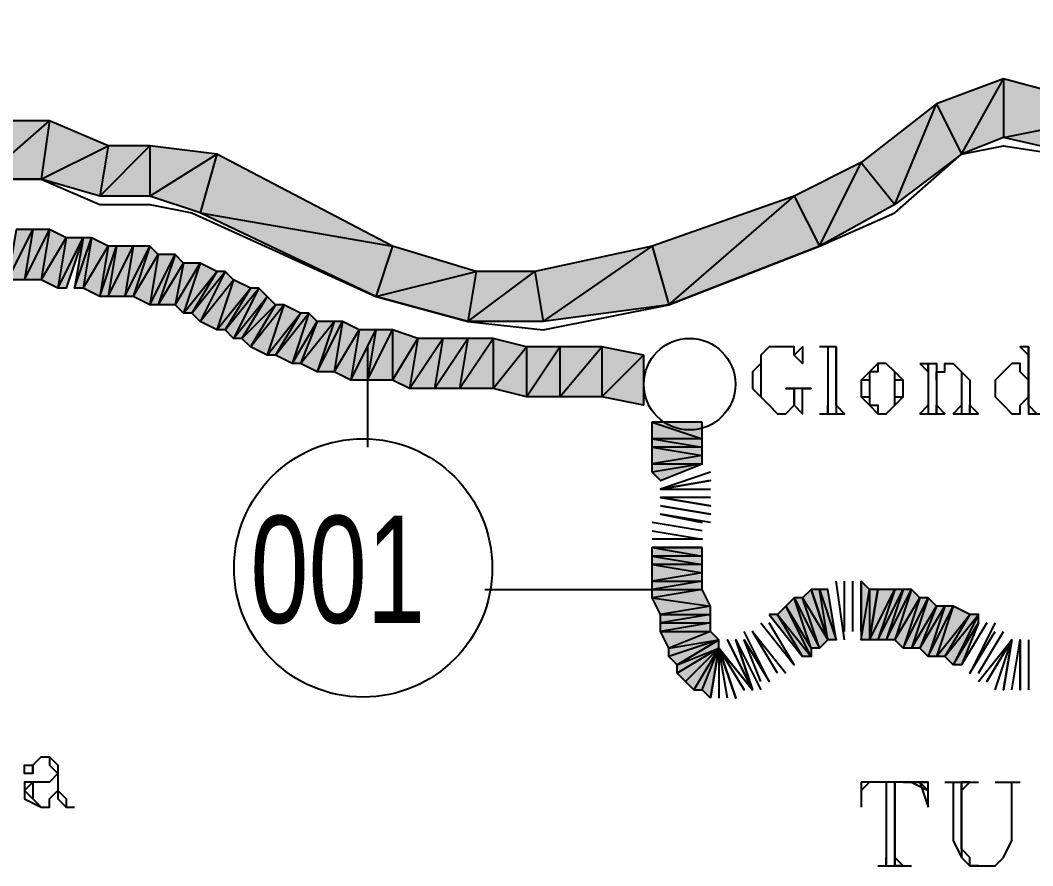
# Model space of a CAD drawing. Header units: millimetres. Extents: x 658 to 813, y 806 to 883.
# Drawn here: x 784.8772 to 785.2451, y 865.1841 to 865.4911 of the extents above; entities that cross this region are included whole.
import ezdxf

# ---------------------------------------------------------------- set-up
doc = ezdxf.new("R2010")
doc.units = ezdxf.units.MM
doc.header["$LTSCALE"] = 0.1
doc.linetypes.add('atContinuous2', pattern=[0])
for name, color, linetype in [('JL-ARTERI', 7, 'Continuous'), ('LINK NAS BARU', 7, 'Continuous'), ('PANTAI', 7, 'Continuous'), ('pantai1', 7, 'Continuous'), ('SYMBOL', 7, 'Continuous'), ('TEXT', 8, 'Continuous'), ('zat_Mask_solid', 7, 'Continuous')]:
    doc.layers.add(name, color=color, linetype=linetype)
doc.styles.add('Style2', font='arial.ttf', dxfattribs={"height": 0.2})

msp = doc.modelspace()

# ---------------------------------------------------------------- hatches: boundary and pattern name
at = {"layer": 'JL-ARTERI'}
h = msp.add_hatch(color=7, dxfattribs=at)
h.paths.add_polyline_path([(784.8757, 865.41511), (784.87266, 865.39687), (784.88178, 865.41511)], flags=16)
h.paths.add_polyline_path([(784.87266, 865.39687), (784.88178, 865.41511), (784.87874, 865.39687)])
h = msp.add_hatch(color=7, dxfattribs=at)
h.paths.add_polyline_path([(784.88178, 865.41511), (784.87874, 865.39687), (784.88786, 865.41511)], flags=16)
h.paths.add_polyline_path([(784.87874, 865.39687), (784.88786, 865.41511), (784.88482, 865.39687)])
h = msp.add_hatch(color=7, dxfattribs=at)
h.paths.add_polyline_path([(784.89394, 865.41207), (784.8909, 865.39383), (784.90002, 865.41207)], flags=16)
h.paths.add_polyline_path([(784.8909, 865.39383), (784.90002, 865.41207), (784.89394, 865.39383)])
h = msp.add_hatch(color=7, dxfattribs=at)
h.paths.add_polyline_path([(784.90002, 865.41207), (784.89698, 865.39383), (784.90306, 865.41207)], flags=16)
h.paths.add_polyline_path([(784.89698, 865.39383), (784.90306, 865.41207), (784.90002, 865.39383)])
h = msp.add_hatch(color=7, dxfattribs=at)
h.paths.add_polyline_path([(784.90914, 865.40903), (784.9061, 865.39079), (784.91218, 865.40903)], flags=16)
h.paths.add_polyline_path([(784.9061, 865.39079), (784.91218, 865.40903), (784.90914, 865.39079)])
h = msp.add_hatch(color=7, dxfattribs=at)
h.paths.add_polyline_path([(784.91218, 865.40903), (784.90914, 865.39079), (784.91826, 865.40903)], flags=16)
h.paths.add_polyline_path([(784.90914, 865.39079), (784.91826, 865.40903), (784.91522, 865.39079)])
h = msp.add_hatch(color=7, dxfattribs=at)
h.paths.add_polyline_path([(784.91826, 865.40903), (784.91522, 865.39079), (784.92434, 865.40903)], flags=16)
h.paths.add_polyline_path([(784.91522, 865.39079), (784.92434, 865.40903), (784.91826, 865.39079)])
h = msp.add_hatch(color=7, dxfattribs=at)
h.paths.add_polyline_path([(784.92738, 865.40599), (784.92434, 865.38775), (784.93346, 865.40599)], flags=16)
h.paths.add_polyline_path([(784.92434, 865.38775), (784.93346, 865.40599), (784.92738, 865.38775)])
h = msp.add_hatch(color=7, dxfattribs=at)
h.paths.add_polyline_path([(784.93346, 865.40599), (784.92738, 865.38775), (784.9365, 865.40295)])
h.paths.add_polyline_path([(784.92738, 865.38775), (784.9365, 865.40295), (784.93346, 865.38775)], flags=17)
h = msp.add_hatch(color=7, dxfattribs=at)
h.paths.add_polyline_path([(784.9365, 865.40295), (784.93346, 865.38775), (784.94258, 865.40295)], flags=16)
h.paths.add_polyline_path([(784.93346, 865.38775), (784.94258, 865.40295), (784.9365, 865.38471)])
h = msp.add_hatch(color=7, dxfattribs=at)
h.paths.add_polyline_path([(784.94258, 865.40295), (784.9365, 865.38471), (784.94866, 865.39991)])
h.paths.add_polyline_path([(784.9365, 865.38471), (784.94866, 865.39991), (784.93954, 865.38471)], flags=17)
h = msp.add_hatch(color=7, dxfattribs=at)
h.paths.add_polyline_path([(784.94866, 865.39991), (784.93954, 865.38471), (784.9517, 865.39991)], flags=16)
h.paths.add_polyline_path([(784.93954, 865.38471), (784.9517, 865.39991), (784.94258, 865.38167)])
h = msp.add_hatch(color=7, dxfattribs=at)
h.paths.add_polyline_path([(784.95474, 865.39687), (784.94866, 865.37863), (784.96082, 865.39383)])
h.paths.add_polyline_path([(784.94866, 865.37863), (784.96082, 865.39383), (784.9517, 865.37863)], flags=17)
h = msp.add_hatch(color=7, dxfattribs=at)
h.paths.add_polyline_path([(784.96082, 865.39383), (784.9517, 865.37863), (784.96386, 865.39383)], flags=16)
h.paths.add_polyline_path([(784.9517, 865.37863), (784.96386, 865.39383), (784.95474, 865.37559)])
h = msp.add_hatch(color=7, dxfattribs=at)
h.paths.add_polyline_path([(784.96386, 865.39383), (784.95474, 865.37559), (784.9669, 865.39079)])
h.paths.add_polyline_path([(784.95474, 865.37559), (784.9669, 865.39079), (784.95778, 865.37559)], flags=17)
h = msp.add_hatch(color=7, dxfattribs=at)
h.paths.add_polyline_path([(784.96994, 865.38775), (784.96082, 865.37255), (784.97298, 865.38775)], flags=16)
h.paths.add_polyline_path([(784.96082, 865.37255), (784.97298, 865.38775), (784.9669, 865.36951)])
h = msp.add_hatch(color=7, dxfattribs=at)
h.paths.add_polyline_path([(784.97298, 865.38775), (784.9669, 865.36951), (784.97906, 865.38471)])
h.paths.add_polyline_path([(784.9669, 865.36951), (784.97906, 865.38471), (784.96994, 865.36951)], flags=17)
h = msp.add_hatch(color=7, dxfattribs=at)
h.paths.add_polyline_path([(784.97906, 865.38471), (784.96994, 865.36951), (784.9821, 865.38471)], flags=16)
h.paths.add_polyline_path([(784.96994, 865.36951), (784.9821, 865.38471), (784.97602, 865.36647)])
h = msp.add_hatch(color=7, dxfattribs=at)
h.paths.add_polyline_path([(784.9821, 865.38471), (784.97602, 865.36647), (784.98514, 865.38167)])
h.paths.add_polyline_path([(784.97602, 865.36647), (784.98514, 865.38167), (784.97906, 865.36647)], flags=17)
h = msp.add_hatch(color=7, dxfattribs=at)
h.paths.add_polyline_path([(784.98514, 865.38167), (784.97906, 865.36647), (784.99122, 865.38167)], flags=16)
h.paths.add_polyline_path([(784.97906, 865.36647), (784.99122, 865.38167), (784.98514, 865.36343)])
h = msp.add_hatch(color=7, dxfattribs=at)
h.paths.add_polyline_path([(784.99122, 865.38167), (784.98514, 865.36343), (784.99426, 865.38167)], flags=16)
h.paths.add_polyline_path([(784.98514, 865.36343), (784.99426, 865.38167), (784.99122, 865.36343)])
h = msp.add_hatch(color=7, dxfattribs=at)
h.paths.add_polyline_path([(785.00034, 865.37863), (784.9973, 865.36039), (785.00642, 865.37863)], flags=16)
h.paths.add_polyline_path([(784.9973, 865.36039), (785.00642, 865.37863), (785.00338, 865.36039)])
h = msp.add_hatch(color=7, dxfattribs=at)
h.paths.add_polyline_path([(785.00642, 865.37863), (785.00338, 865.36039), (785.0125, 865.37863)], flags=16)
h.paths.add_polyline_path([(785.00338, 865.36039), (785.0125, 865.37863), (785.0125, 865.36039)])
h = msp.add_hatch(color=7, dxfattribs=at)
h.paths.add_polyline_path([(785.02162, 865.37559), (785.01858, 865.35735), (785.03074, 865.37559)], flags=16)
h.paths.add_polyline_path([(785.01858, 865.35735), (785.03074, 865.37559), (785.0277, 865.35735)])
h = msp.add_hatch(color=7, dxfattribs=at)
h.paths.add_polyline_path([(785.03074, 865.37559), (785.0277, 865.35735), (785.03986, 865.37559)], flags=16)
h.paths.add_polyline_path([(785.0277, 865.35735), (785.03986, 865.37559), (785.03682, 865.35735)])
h = msp.add_hatch(color=7, dxfattribs=at)
h.paths.add_polyline_path([(785.03986, 865.37559), (785.03682, 865.35735), (785.04899, 865.37559)], flags=16)
h.paths.add_polyline_path([(785.03682, 865.35735), (785.04899, 865.37559), (785.04899, 865.35735)])
h = msp.add_hatch(color=7, dxfattribs=at)
h.paths.add_polyline_path([(785.06115, 865.37255), (785.06115, 865.35431), (785.07331, 865.37255)], flags=16)
h.paths.add_polyline_path([(785.06115, 865.35431), (785.07331, 865.37255), (785.07331, 865.35431)])
h = msp.add_hatch(color=7, dxfattribs=at)
h.paths.add_polyline_path([(785.07331, 865.37255), (785.07331, 865.35431), (785.08851, 865.37255)], flags=16)
h.paths.add_polyline_path([(785.07331, 865.35431), (785.08851, 865.37255), (785.08851, 865.35431)])
h = msp.add_hatch(color=7, dxfattribs=at)
h.paths.add_polyline_path([(785.12499, 865.34519), (785.10675, 865.34519), (785.12499, 865.33911)], flags=17)
h.paths.add_polyline_path([(785.10675, 865.34519), (785.12499, 865.33911), (785.10675, 865.33911)], flags=17)
h = msp.add_hatch(color=7, dxfattribs=at)
h.paths.add_polyline_path([(785.12499, 865.33911), (785.10675, 865.33911), (785.12499, 865.33607)], flags=17)
h.paths.add_polyline_path([(785.10675, 865.33911), (785.12499, 865.33607), (785.10675, 865.33607)], flags=17)
h = msp.add_hatch(color=7, dxfattribs=at)
h.paths.add_polyline_path([(785.12499, 865.33607), (785.10675, 865.33607), (785.12499, 865.33303)], flags=17)
h.paths.add_polyline_path([(785.10675, 865.33607), (785.12499, 865.33303), (785.10675, 865.32999)])
h.paths.add_polyline_path([(785.12499, 865.33303), (785.10675, 865.32999), (785.12499, 865.32999)], flags=17)
h = msp.add_hatch(color=7, dxfattribs=at)
h.paths.add_polyline_path([(785.10675, 865.32999), (785.12499, 865.32999), (785.10675, 865.32695)], flags=16)
h.paths.add_polyline_path([(785.12499, 865.32999), (785.10675, 865.32695), (785.10979, 865.32391)])
h = msp.add_hatch(color=7, dxfattribs=at)
h.paths.add_polyline_path([(785.12499, 865.29959), (785.10675, 865.29959), (785.12499, 865.29655)], flags=17)
h.paths.add_polyline_path([(785.10675, 865.29959), (785.12499, 865.29655), (785.10675, 865.29655)], flags=17)
h = msp.add_hatch(color=7, dxfattribs=at)
h.paths.add_polyline_path([(785.12499, 865.29655), (785.10675, 865.29655), (785.12499, 865.29351)], flags=17)
h.paths.add_polyline_path([(785.10675, 865.29655), (785.12499, 865.29351), (785.10675, 865.29351)], flags=17)
h = msp.add_hatch(color=7, dxfattribs=at)
h.paths.add_polyline_path([(785.12499, 865.29351), (785.10675, 865.29351), (785.12499, 865.29047)], flags=17)
h.paths.add_polyline_path([(785.10675, 865.29351), (785.12499, 865.29047), (785.10675, 865.28743)])
h.paths.add_polyline_path([(785.12499, 865.29047), (785.10675, 865.28743), (785.12499, 865.28743)], flags=17)
h = msp.add_hatch(color=7, dxfattribs=at)
h.paths.add_polyline_path([(785.10675, 865.28743), (785.12499, 865.28743), (785.10675, 865.28439)], flags=16)
h.paths.add_polyline_path([(785.12499, 865.28743), (785.10675, 865.28439), (785.12499, 865.28439)])
h = msp.add_hatch(color=7, dxfattribs=at)
h.paths.add_polyline_path([(785.18275, 865.28743), (785.18275, 865.26615), (785.18579, 865.28439)])
h.paths.add_polyline_path([(785.18275, 865.26615), (785.18579, 865.28439), (785.18579, 865.26615)], flags=17)
h = msp.add_hatch(color=7, dxfattribs=at)
h.paths.add_polyline_path([(785.10675, 865.28439), (785.12499, 865.28439), (785.10675, 865.28135)], flags=16)
h.paths.add_polyline_path([(785.12499, 865.28439), (785.10675, 865.28135), (785.12803, 865.27831)])
for points in [[(785.16451, 865.28439), (785.17059, 865.26615), (785.16755, 865.28439)], [(785.14931, 865.27527), (785.16147, 865.26007), (785.15235, 865.27527)], [(785.13107, 865.26615), (785.11587, 865.25703), (785.13107, 865.26311)], [(785.12803, 865.24487), (785.12499, 865.24791), (785.13107, 865.26311)]]:
    msp.add_hatch(color=7, dxfattribs=at).paths.add_polyline_path(points)
h = msp.add_hatch(color=7, dxfattribs=at)
h.paths.add_polyline_path([(785.17059, 865.26615), (785.16755, 865.28439), (785.17363, 865.26615)], flags=16)
h.paths.add_polyline_path([(785.16755, 865.28439), (785.17363, 865.26615), (785.17059, 865.28439)])
h = msp.add_hatch(color=7, dxfattribs=at)
h.paths.add_polyline_path([(785.18883, 865.28439), (785.18579, 865.26615), (785.19491, 865.28439)], flags=16)
h.paths.add_polyline_path([(785.18579, 865.26615), (785.19491, 865.28439), (785.18883, 865.26615)])
h = msp.add_hatch(color=7, dxfattribs=at)
h.paths.add_polyline_path([(785.19491, 865.28439), (785.18883, 865.26615), (785.19795, 865.28439)], flags=16)
h.paths.add_polyline_path([(785.18883, 865.26615), (785.19795, 865.28439), (785.19187, 865.26615)])
h = msp.add_hatch(color=7, dxfattribs=at)
h.paths.add_polyline_path([(785.19795, 865.28439), (785.19187, 865.26615), (785.20099, 865.28439)], flags=16)
h.paths.add_polyline_path([(785.19187, 865.26615), (785.20099, 865.28439), (785.19491, 865.26615)])
h = msp.add_hatch(color=7, dxfattribs=at)
h.paths.add_polyline_path([(785.10675, 865.28135), (785.12803, 865.27831), (785.10979, 865.27527)])
h.paths.add_polyline_path([(785.12803, 865.27831), (785.10979, 865.27527), (785.12803, 865.27527)], flags=17)
h = msp.add_hatch(color=7, dxfattribs=at)
h.paths.add_polyline_path([(785.16147, 865.26007), (785.15235, 865.27527), (785.16451, 865.26007)], flags=16)
h.paths.add_polyline_path([(785.15235, 865.27527), (785.16451, 865.26007), (785.15539, 865.27831)])
h.paths.add_polyline_path([(785.16451, 865.26007), (785.15539, 865.27831), (785.16451, 865.26311)], flags=17)
h = msp.add_hatch(color=7, dxfattribs=at)
h.paths.add_polyline_path([(785.16451, 865.26311), (785.15843, 865.28135), (785.16755, 865.26311)], flags=16)
h.paths.add_polyline_path([(785.15843, 865.28135), (785.16755, 865.26311), (785.16147, 865.28135)])
h = msp.add_hatch(color=7, dxfattribs=at)
h.paths.add_polyline_path([(785.20403, 865.28135), (785.19795, 865.26311), (785.20707, 865.28135)], flags=16)
h.paths.add_polyline_path([(785.19795, 865.26311), (785.20707, 865.28135), (785.20099, 865.26311)])
h = msp.add_hatch(color=7, dxfattribs=at)
h.paths.add_polyline_path([(785.20707, 865.28135), (785.20099, 865.26311), (785.21011, 865.27831)])
h.paths.add_polyline_path([(785.20099, 865.26311), (785.21011, 865.27831), (785.20403, 865.26311)], flags=17)
h = msp.add_hatch(color=7, dxfattribs=at)
h.paths.add_polyline_path([(785.21011, 865.27831), (785.20403, 865.26311), (785.21315, 865.27831)], flags=16)
h.paths.add_polyline_path([(785.20403, 865.26311), (785.21315, 865.27831), (785.20707, 865.26007)])
h = msp.add_hatch(color=7, dxfattribs=at)
h.paths.add_polyline_path([(785.21315, 865.27831), (785.20707, 865.26007), (785.21619, 865.27831)], flags=16)
h.paths.add_polyline_path([(785.20707, 865.26007), (785.21619, 865.27831), (785.21011, 865.26007)])
h = msp.add_hatch(color=7, dxfattribs=at)
h.paths.add_polyline_path([(785.21619, 865.27831), (785.21011, 865.26007), (785.22227, 865.27527)])
h.paths.add_polyline_path([(785.21011, 865.26007), (785.22227, 865.27527), (785.21315, 865.26007)], flags=17)
h = msp.add_hatch(color=7, dxfattribs=at)
h.paths.add_polyline_path([(785.10979, 865.27527), (785.12803, 865.27527), (785.10979, 865.27223)], flags=16)
h.paths.add_polyline_path([(785.12803, 865.27527), (785.10979, 865.27223), (785.12803, 865.27223)])
h = msp.add_hatch(color=7, dxfattribs=at)
h.paths.add_polyline_path([(785.22227, 865.27527), (785.21315, 865.26007), (785.22531, 865.27527)], flags=16)
h.paths.add_polyline_path([(785.21315, 865.26007), (785.22531, 865.27527), (785.21619, 865.25703)])
h.paths.add_polyline_path([(785.22531, 865.27527), (785.21619, 865.25703), (785.22531, 865.27223)], flags=17)
h.paths.add_polyline_path([(785.21619, 865.25703), (785.22531, 865.27223), (785.21923, 865.25703)], flags=16)
h = msp.add_hatch(color=7, dxfattribs=at)
h.paths.add_polyline_path([(785.10979, 865.27223), (785.12803, 865.27223), (785.10979, 865.26919)], flags=16)
h.paths.add_polyline_path([(785.12803, 865.27223), (785.10979, 865.26919), (785.12803, 865.26919)])
h = msp.add_hatch(color=7, dxfattribs=at)
h.paths.add_polyline_path([(785.11283, 865.26311), (785.13107, 865.26615), (785.11283, 865.26007)], flags=17)
h.paths.add_polyline_path([(785.13107, 865.26615), (785.11283, 865.26007), (785.11587, 865.25703)])
h = msp.add_hatch(color=7, dxfattribs=at)
h.paths.add_polyline_path([(785.11587, 865.25703), (785.13107, 865.26311), (785.11587, 865.25399)], flags=17)
h.paths.add_polyline_path([(785.13107, 865.26311), (785.11587, 865.25399), (785.11891, 865.25095)])
h = msp.add_hatch(color=7, dxfattribs=at)
h.paths.add_polyline_path([(785.12499, 865.24791), (785.13107, 865.26311), (785.12195, 865.24791)], flags=17)
h.paths.add_polyline_path([(785.13107, 865.26311), (785.12195, 865.24791), (785.11891, 865.25095)])
at = {"layer": 'pantai1'}
h = msp.add_hatch(color=7, dxfattribs=at)
h.paths.add_polyline_path([(785.21011, 865.46071), (785.21923, 865.44247), (785.23443, 865.46983)])
h.paths.add_polyline_path([(785.21923, 865.44247), (785.23443, 865.46983), (785.23443, 865.44855)], flags=17)
h = msp.add_hatch(color=7, dxfattribs=at)
h.paths.add_polyline_path([(784.86354, 865.45463), (784.86354, 865.43335), (784.88786, 865.45463)], flags=16)
h.paths.add_polyline_path([(784.86354, 865.43335), (784.88786, 865.45463), (784.88482, 865.43335)])
h = msp.add_hatch(color=7, dxfattribs=at)
h.paths.add_polyline_path([(784.90914, 865.44551), (784.9061, 865.42727), (784.92434, 865.44551)], flags=16)
h.paths.add_polyline_path([(784.9061, 865.42727), (784.92434, 865.44551), (784.92434, 865.42727)])
h = msp.add_hatch(color=7, dxfattribs=at)
h.paths.add_polyline_path([(785.0429, 865.39991), (785.03986, 865.38167), (785.06419, 865.39991)], flags=16)
h.paths.add_polyline_path([(785.03986, 865.38167), (785.06419, 865.39991), (785.06723, 865.38167)])
at = {"layer": 'zat_Mask_solid'}
for points in [[(785.23443, 865.46983), (785.23443, 865.44855), (785.28003, 865.45767)], [(785.18275, 865.43943), (785.19491, 865.42423), (785.21011, 865.46071)], [(785.19491, 865.42423), (785.21011, 865.46071), (785.21923, 865.44247)], [(784.88786, 865.45463), (784.88482, 865.43335), (784.90914, 865.44551)], [(785.23443, 865.44855), (785.28003, 865.45767), (785.27395, 865.43943)], [(784.88482, 865.43335), (784.90914, 865.44551), (784.9061, 865.42727)], [(784.92434, 865.44551), (784.92434, 865.42727), (784.94866, 865.44247)], [(784.92434, 865.42727), (784.94866, 865.44247), (784.94258, 865.42119)], [(784.94866, 865.44247), (784.94258, 865.42119), (785.0125, 865.40903)], [(785.15843, 865.42727), (785.16755, 865.40903), (785.18275, 865.43943)], [(785.16755, 865.40903), (785.18275, 865.43943), (785.19491, 865.42423)], [(785.10675, 865.40903), (785.11283, 865.38775), (785.15843, 865.42727)], [(785.11283, 865.38775), (785.15843, 865.42727), (785.16755, 865.40903)], [(784.94258, 865.42119), (785.0125, 865.40903), (785.00642, 865.39079)], [(784.88786, 865.41511), (784.88482, 865.39687), (784.89394, 865.41207)], [(784.88482, 865.39687), (784.89394, 865.41207), (784.8909, 865.39383)], [(784.90306, 865.41207), (784.90002, 865.39383), (784.90914, 865.40903)], [(784.90002, 865.39383), (784.90914, 865.40903), (784.9061, 865.39079)], [(784.92434, 865.40903), (784.91826, 865.39079), (784.92738, 865.40599)], [(785.0125, 865.40903), (785.00642, 865.39079), (785.0429, 865.39991)], [(785.06419, 865.39991), (785.06723, 865.38167), (785.10675, 865.40903)], [(785.06723, 865.38167), (785.10675, 865.40903), (785.11283, 865.38775)], [(784.91826, 865.39079), (784.92738, 865.40599), (784.92434, 865.38775)], [(784.9517, 865.39991), (784.94258, 865.38167), (784.95474, 865.39687)], [(785.00642, 865.39079), (785.0429, 865.39991), (785.03986, 865.38167)], [(784.94258, 865.38167), (784.95474, 865.39687), (784.94866, 865.37863)], [(784.9669, 865.39079), (784.95778, 865.37559), (784.96994, 865.38775)], [(784.95778, 865.37559), (784.96994, 865.38775), (784.96082, 865.37255)], [(784.99426, 865.38167), (784.99122, 865.36343), (785.00034, 865.37863)], [(784.99122, 865.36343), (785.00034, 865.37863), (784.9973, 865.36039)], [(785.0125, 865.37863), (785.0125, 865.36039), (785.02162, 865.37559)], [(785.0125, 865.36039), (785.02162, 865.37559), (785.01858, 865.35735)], [(785.04899, 865.37559), (785.04899, 865.35735), (785.06115, 865.37255)], [(785.04899, 865.35735), (785.06115, 865.37255), (785.06115, 865.35431)], [(785.08851, 865.37255), (785.08851, 865.35431), (785.10371, 865.36951)], [(785.08851, 865.35431), (785.10371, 865.36951), (785.10371, 865.35127)], [(785.16147, 865.28135), (785.17059, 865.26615), (785.16451, 865.28439)], [(785.18579, 865.28439), (785.18579, 865.26615), (785.18883, 865.28439)], [(785.20099, 865.28439), (785.19491, 865.26615), (785.20403, 865.28135)], [(785.15539, 865.27831), (785.16451, 865.26311), (785.15843, 865.28135)], [(785.16755, 865.26311), (785.16147, 865.28135), (785.17059, 865.26615)], [(785.19491, 865.26615), (785.20403, 865.28135), (785.19795, 865.26311)], [(785.10979, 865.26919), (785.12803, 865.26919), (785.11283, 865.26311)], [(785.12803, 865.26919), (785.11283, 865.26311), (785.13107, 865.26615)]]:
    msp.add_hatch(color=7, dxfattribs=at).paths.add_polyline_path(points)

# ---------------------------------------------------------------- linework, layer by layer
at = {"layer": 'JL-ARTERI', "color": 7}
for points in [[(784.8757, 865.41511), (784.87266, 865.39687), (784.88178, 865.41511), (784.8757, 865.41511)], [(784.87266, 865.39687), (784.88178, 865.41511), (784.87874, 865.39687), (784.87266, 865.39687)], [(784.88178, 865.41511), (784.87874, 865.39687), (784.88786, 865.41511), (784.88178, 865.41511)], [(784.87874, 865.39687), (784.88786, 865.41511), (784.88482, 865.39687), (784.87874, 865.39687)], [(784.88786, 865.41511), (784.88482, 865.39687), (784.89394, 865.41207), (784.88786, 865.41511)], [(784.88482, 865.39687), (784.89394, 865.41207), (784.8909, 865.39383), (784.88482, 865.39687)], [(784.89394, 865.41207), (784.8909, 865.39383), (784.90002, 865.41207), (784.89394, 865.41207)], [(784.8909, 865.39383), (784.90002, 865.41207), (784.89394, 865.39383), (784.8909, 865.39383)], [(784.90002, 865.41207), (784.89698, 865.39383), (784.90306, 865.41207), (784.90002, 865.41207)], [(784.89698, 865.39383), (784.90306, 865.41207), (784.90002, 865.39383), (784.89698, 865.39383)], [(784.90306, 865.41207), (784.90002, 865.39383), (784.90914, 865.40903), (784.90306, 865.41207)], [(784.90002, 865.39383), (784.90914, 865.40903), (784.9061, 865.39079), (784.90002, 865.39383)], [(784.90914, 865.40903), (784.9061, 865.39079), (784.91218, 865.40903), (784.90914, 865.40903)], [(784.9061, 865.39079), (784.91218, 865.40903), (784.90914, 865.39079), (784.9061, 865.39079)], [(784.91218, 865.40903), (784.90914, 865.39079), (784.91826, 865.40903), (784.91218, 865.40903)], [(784.90914, 865.39079), (784.91826, 865.40903), (784.91522, 865.39079), (784.90914, 865.39079)], [(784.91826, 865.40903), (784.91522, 865.39079), (784.92434, 865.40903), (784.91826, 865.40903)], [(784.91522, 865.39079), (784.92434, 865.40903), (784.91826, 865.39079), (784.91522, 865.39079)], [(784.92434, 865.40903), (784.91826, 865.39079), (784.92738, 865.40599), (784.92434, 865.40903)], [(784.91826, 865.39079), (784.92738, 865.40599), (784.92434, 865.38775), (784.91826, 865.39079)], [(784.92738, 865.40599), (784.92434, 865.38775), (784.93346, 865.40599), (784.92738, 865.40599)], [(784.92434, 865.38775), (784.93346, 865.40599), (784.92738, 865.38775), (784.92434, 865.38775)], [(784.93346, 865.40599), (784.92738, 865.38775), (784.9365, 865.40295), (784.93346, 865.40599)], [(784.92738, 865.38775), (784.9365, 865.40295), (784.93346, 865.38775), (784.92738, 865.38775)], [(784.9365, 865.40295), (784.93346, 865.38775), (784.94258, 865.40295), (784.9365, 865.40295)], [(784.93346, 865.38775), (784.94258, 865.40295), (784.9365, 865.38471), (784.93346, 865.38775)], [(784.94258, 865.40295), (784.9365, 865.38471), (784.94866, 865.39991), (784.94258, 865.40295)], [(784.9365, 865.38471), (784.94866, 865.39991), (784.93954, 865.38471), (784.9365, 865.38471)], [(784.94866, 865.39991), (784.93954, 865.38471), (784.9517, 865.39991), (784.94866, 865.39991)], [(784.93954, 865.38471), (784.9517, 865.39991), (784.94258, 865.38167), (784.93954, 865.38471)], [(784.9517, 865.39991), (784.94258, 865.38167), (784.95474, 865.39687), (784.9517, 865.39991)], [(784.94258, 865.38167), (784.95474, 865.39687), (784.94866, 865.37863), (784.94258, 865.38167)], [(784.95474, 865.39687), (784.94866, 865.37863), (784.96082, 865.39383), (784.95474, 865.39687)], [(784.94866, 865.37863), (784.96082, 865.39383), (784.9517, 865.37863), (784.94866, 865.37863)], [(784.96082, 865.39383), (784.9517, 865.37863), (784.96386, 865.39383), (784.96082, 865.39383)], [(784.9517, 865.37863), (784.96386, 865.39383), (784.95474, 865.37559), (784.9517, 865.37863)], [(784.96386, 865.39383), (784.95474, 865.37559), (784.9669, 865.39079), (784.96386, 865.39383)], [(784.95474, 865.37559), (784.9669, 865.39079), (784.95778, 865.37559), (784.95474, 865.37559)], [(784.9669, 865.39079), (784.95778, 865.37559), (784.96994, 865.38775), (784.9669, 865.39079)], [(784.95778, 865.37559), (784.96994, 865.38775), (784.96082, 865.37255), (784.95778, 865.37559)], [(784.96994, 865.38775), (784.96082, 865.37255), (784.97298, 865.38775), (784.96994, 865.38775)], [(784.96082, 865.37255), (784.97298, 865.38775), (784.9669, 865.36951), (784.96082, 865.37255)], [(784.97298, 865.38775), (784.9669, 865.36951), (784.97906, 865.38471), (784.97298, 865.38775)], [(784.9669, 865.36951), (784.97906, 865.38471), (784.96994, 865.36951), (784.9669, 865.36951)], [(784.97906, 865.38471), (784.96994, 865.36951), (784.9821, 865.38471), (784.97906, 865.38471)], [(784.96994, 865.36951), (784.9821, 865.38471), (784.97602, 865.36647), (784.96994, 865.36951)], [(784.9821, 865.38471), (784.97602, 865.36647), (784.98514, 865.38167), (784.9821, 865.38471)], [(784.97602, 865.36647), (784.98514, 865.38167), (784.97906, 865.36647), (784.97602, 865.36647)], [(784.98514, 865.38167), (784.97906, 865.36647), (784.99122, 865.38167), (784.98514, 865.38167)], [(784.97906, 865.36647), (784.99122, 865.38167), (784.98514, 865.36343), (784.97906, 865.36647)], [(784.99122, 865.38167), (784.98514, 865.36343), (784.99426, 865.38167), (784.99122, 865.38167)], [(784.98514, 865.36343), (784.99426, 865.38167), (784.99122, 865.36343), (784.98514, 865.36343)], [(784.99426, 865.38167), (784.99122, 865.36343), (785.00034, 865.37863), (784.99426, 865.38167)], [(784.99122, 865.36343), (785.00034, 865.37863), (784.9973, 865.36039), (784.99122, 865.36343)], [(785.00034, 865.37863), (784.9973, 865.36039), (785.00642, 865.37863), (785.00034, 865.37863)], [(784.9973, 865.36039), (785.00642, 865.37863), (785.00338, 865.36039), (784.9973, 865.36039)], [(785.00642, 865.37863), (785.00338, 865.36039), (785.0125, 865.37863), (785.00642, 865.37863)], [(785.00338, 865.36039), (785.0125, 865.37863), (785.0125, 865.36039), (785.00338, 865.36039)], [(785.0125, 865.37863), (785.0125, 865.36039), (785.02162, 865.37559), (785.0125, 865.37863)], [(785.0125, 865.36039), (785.02162, 865.37559), (785.01858, 865.35735), (785.0125, 865.36039)], [(785.02162, 865.37559), (785.01858, 865.35735), (785.03074, 865.37559), (785.02162, 865.37559)], [(785.01858, 865.35735), (785.03074, 865.37559), (785.0277, 865.35735), (785.01858, 865.35735)], [(785.03074, 865.37559), (785.0277, 865.35735), (785.03986, 865.37559), (785.03074, 865.37559)], [(785.0277, 865.35735), (785.03986, 865.37559), (785.03682, 865.35735), (785.0277, 865.35735)], [(785.03986, 865.37559), (785.03682, 865.35735), (785.04899, 865.37559), (785.03986, 865.37559)], [(785.03682, 865.35735), (785.04899, 865.37559), (785.04899, 865.35735), (785.03682, 865.35735)], [(785.04899, 865.37559), (785.04899, 865.35735), (785.06115, 865.37255), (785.04899, 865.37559)], [(785.04899, 865.35735), (785.06115, 865.37255), (785.06115, 865.35431), (785.04899, 865.35735)], [(785.06115, 865.37255), (785.06115, 865.35431), (785.07331, 865.37255), (785.06115, 865.37255)], [(785.06115, 865.35431), (785.07331, 865.37255), (785.07331, 865.35431), (785.06115, 865.35431)], [(785.07331, 865.37255), (785.07331, 865.35431), (785.08851, 865.37255), (785.07331, 865.37255)], [(785.07331, 865.35431), (785.08851, 865.37255), (785.08851, 865.35431), (785.07331, 865.35431)], [(785.08851, 865.37255), (785.08851, 865.35431), (785.10371, 865.36951), (785.08851, 865.37255)], [(785.08851, 865.35431), (785.10371, 865.36951), (785.10371, 865.35127), (785.08851, 865.35431)], [(785.12499, 865.34519), (785.10675, 865.34519), (785.12499, 865.33911), (785.12499, 865.34519)], [(785.10675, 865.34519), (785.12499, 865.33911), (785.10675, 865.33911), (785.10675, 865.34519)], [(785.12499, 865.33911), (785.10675, 865.33911), (785.12499, 865.33607), (785.12499, 865.33911)], [(785.10675, 865.33911), (785.12499, 865.33607), (785.10675, 865.33607), (785.10675, 865.33911)], [(785.12499, 865.33607), (785.10675, 865.33607), (785.12499, 865.33303), (785.12499, 865.33607)], [(785.10675, 865.33607), (785.12499, 865.33303), (785.10675, 865.32999), (785.10675, 865.33607)], [(785.12499, 865.33303), (785.10675, 865.32999), (785.12499, 865.32999), (785.12499, 865.33303)], [(785.10675, 865.32999), (785.12499, 865.32999), (785.10675, 865.32695), (785.10675, 865.32999)], [(785.12499, 865.32999), (785.10675, 865.32695), (785.10979, 865.32391), (785.12499, 865.32999)], [(785.10979, 865.32391), (785.12499, 865.32999)], [(785.12803, 865.32695), (785.10979, 865.32087), (785.12803, 865.32391), (785.10979, 865.32087), (785.12803, 865.32087)], [(785.12803, 865.31783), (785.10979, 865.31783), (785.12803, 865.31479), (785.10979, 865.31783)], [(785.10979, 865.31479), (785.12803, 865.31175), (785.10979, 865.31479)], [(785.12803, 865.30871), (785.10979, 865.31175), (785.12499, 865.30871)], [(785.12499, 865.30567), (785.10675, 865.30871)], [(785.10675, 865.30567), (785.12499, 865.30263), (785.10675, 865.30263)], [(785.10675, 865.29959), (785.12499, 865.29959)], [(785.12499, 865.29959), (785.10675, 865.29959), (785.12499, 865.29655), (785.12499, 865.29959)], [(785.10675, 865.29959), (785.12499, 865.29655), (785.10675, 865.29655), (785.10675, 865.29959)], [(785.12499, 865.29655), (785.10675, 865.29655), (785.12499, 865.29351), (785.12499, 865.29655)], [(785.10675, 865.29655), (785.12499, 865.29351), (785.10675, 865.29351), (785.10675, 865.29655)], [(785.12499, 865.29351), (785.10675, 865.29351), (785.12499, 865.29047), (785.12499, 865.29351)], [(785.10675, 865.29351), (785.12499, 865.29047), (785.10675, 865.28743), (785.10675, 865.29351)], [(785.12499, 865.29047), (785.10675, 865.28743), (785.12499, 865.28743), (785.12499, 865.29047)], [(785.10675, 865.28743), (785.12499, 865.28743), (785.10675, 865.28439), (785.10675, 865.28743)], [(785.12499, 865.28743), (785.10675, 865.28439), (785.12499, 865.28439), (785.12499, 865.28743)], [(785.17667, 865.26615), (785.17363, 865.28743)], [(785.17667, 865.26919), (785.17667, 865.28743)], [(785.17971, 865.26919), (785.17971, 865.28743)], [(785.18275, 865.26919), (785.18275, 865.28743)], [(785.18275, 865.28743), (785.18275, 865.26615), (785.18579, 865.28439), (785.18275, 865.28743)], [(785.10675, 865.28439), (785.12499, 865.28439), (785.10675, 865.28135), (785.10675, 865.28439)], [(785.12499, 865.28439), (785.10675, 865.28135), (785.12803, 865.27831), (785.12499, 865.28439)], [(785.16147, 865.28135), (785.17059, 865.26615), (785.16451, 865.28439), (785.16147, 865.28135)], [(785.16451, 865.28439), (785.17059, 865.26615), (785.16755, 865.28439), (785.16451, 865.28439)], [(785.17059, 865.26615), (785.16755, 865.28439), (785.17363, 865.26615), (785.17059, 865.26615)], [(785.16755, 865.28439), (785.17363, 865.26615), (785.17059, 865.28439), (785.16755, 865.28439)], [(785.17363, 865.26615), (785.17059, 865.28439)], [(785.18275, 865.26615), (785.18579, 865.28439), (785.18579, 865.26615), (785.18275, 865.26615)], [(785.18579, 865.28439), (785.18579, 865.26615), (785.18883, 865.28439), (785.18579, 865.28439)], [(785.18883, 865.28439), (785.18579, 865.26615), (785.19491, 865.28439), (785.18883, 865.28439)], [(785.18579, 865.26615), (785.19491, 865.28439), (785.18883, 865.26615), (785.18579, 865.26615)], [(785.19491, 865.28439), (785.18883, 865.26615), (785.19795, 865.28439), (785.19491, 865.28439)], [(785.18883, 865.26615), (785.19795, 865.28439), (785.19187, 865.26615), (785.18883, 865.26615)], [(785.19795, 865.28439), (785.19187, 865.26615), (785.20099, 865.28439), (785.19795, 865.28439)], [(785.19187, 865.26615), (785.20099, 865.28439), (785.19491, 865.26615), (785.19187, 865.26615)], [(785.20099, 865.28439), (785.19491, 865.26615), (785.20403, 865.28135), (785.20099, 865.28439)], [(785.10675, 865.28135), (785.12803, 865.27831), (785.10979, 865.27527), (785.10675, 865.28135)], [(785.12803, 865.27831), (785.10979, 865.27527), (785.12803, 865.27527), (785.12803, 865.27831)], [(785.15235, 865.27527), (785.16451, 865.26007), (785.15539, 865.27831), (785.15235, 865.27527)], [(785.15539, 865.27831), (785.16451, 865.26311), (785.15843, 865.28135), (785.15539, 865.27831)], [(785.16451, 865.26007), (785.15539, 865.27831), (785.16451, 865.26311), (785.16451, 865.26007)], [(785.16451, 865.26311), (785.15843, 865.28135), (785.16755, 865.26311), (785.16451, 865.26311)], [(785.15843, 865.28135), (785.16755, 865.26311), (785.16147, 865.28135), (785.15843, 865.28135)], [(785.16755, 865.26311), (785.16147, 865.28135), (785.17059, 865.26615), (785.16755, 865.26311)], [(785.19491, 865.26615), (785.20403, 865.28135), (785.19795, 865.26311), (785.19491, 865.26615)], [(785.20403, 865.28135), (785.19795, 865.26311), (785.20707, 865.28135), (785.20403, 865.28135)], [(785.19795, 865.26311), (785.20707, 865.28135), (785.20099, 865.26311), (785.19795, 865.26311)], [(785.20707, 865.28135), (785.20099, 865.26311), (785.21011, 865.27831), (785.20707, 865.28135)], [(785.20099, 865.26311), (785.21011, 865.27831), (785.20403, 865.26311), (785.20099, 865.26311)], [(785.21011, 865.27831), (785.20403, 865.26311), (785.21315, 865.27831), (785.21011, 865.27831)], [(785.20403, 865.26311), (785.21315, 865.27831), (785.20707, 865.26007), (785.20403, 865.26311)], [(785.21315, 865.27831), (785.20707, 865.26007), (785.21619, 865.27831), (785.21315, 865.27831)], [(785.20707, 865.26007), (785.21619, 865.27831), (785.21011, 865.26007), (785.20707, 865.26007)], [(785.21619, 865.27831), (785.21011, 865.26007), (785.22227, 865.27527), (785.21619, 865.27831)], [(785.10979, 865.27527), (785.12803, 865.27527), (785.10979, 865.27223), (785.10979, 865.27527)], [(785.12803, 865.27527), (785.10979, 865.27223), (785.12803, 865.27223), (785.12803, 865.27527)], [(785.14931, 865.27527), (785.16147, 865.26007), (785.15235, 865.27527), (785.14931, 865.27527)], [(785.16147, 865.26007), (785.15235, 865.27527), (785.16451, 865.26007), (785.16147, 865.26007)], [(785.21011, 865.26007), (785.22227, 865.27527), (785.21315, 865.26007), (785.21011, 865.26007)], [(785.22227, 865.27527), (785.21315, 865.26007), (785.22531, 865.27527), (785.22227, 865.27527)], [(785.21315, 865.26007), (785.22531, 865.27527), (785.21619, 865.25703), (785.21315, 865.26007)], [(785.22531, 865.27527), (785.21619, 865.25703), (785.22531, 865.27223), (785.22531, 865.27527)], [(785.10979, 865.27223), (785.12803, 865.27223), (785.10979, 865.26919), (785.10979, 865.27223)], [(785.12803, 865.27223), (785.10979, 865.26919), (785.12803, 865.26919), (785.12803, 865.27223)], [(785.14627, 865.27223), (785.15843, 865.25703), (785.14931, 865.27223)], [(785.21619, 865.25703), (785.22531, 865.27223), (785.21923, 865.25703), (785.21619, 865.25703)], [(785.22835, 865.27223), (785.21923, 865.25703)], [(785.23139, 865.27223), (785.22227, 865.25399), (785.23139, 865.26919)], [(785.10979, 865.26919), (785.12803, 865.26919), (785.11283, 865.26311), (785.10979, 865.26919)], [(785.12803, 865.26919), (785.11283, 865.26311), (785.13107, 865.26615), (785.12803, 865.26919)], [(785.14627, 865.25095), (785.14019, 865.26615), (785.14931, 865.25095), (785.14019, 865.26919)], [(785.15235, 865.25399), (785.14323, 865.26919), (785.15539, 865.25399)], [(785.22531, 865.25399), (785.23443, 865.26919)], [(785.11283, 865.26311), (785.13107, 865.26615), (785.11283, 865.26007), (785.11283, 865.26311)], [(785.13107, 865.26615), (785.11283, 865.26007), (785.11587, 865.25703), (785.13107, 865.26615)], [(785.13107, 865.26615), (785.11587, 865.25703), (785.13107, 865.26311), (785.13107, 865.26615)], [(785.13411, 865.24487), (785.13107, 865.26311), (785.13715, 865.24487), (785.13107, 865.26311), (785.14019, 865.24791), (785.13107, 865.26311), (785.14323, 865.24791), (785.13107, 865.26311), (785.14323, 865.24791), (785.13411, 865.26615), (785.14323, 865.24791), (785.13715, 865.26615), (785.14323, 865.24791), (785.13715, 865.26615), (785.14627, 865.24791)], [(785.22531, 865.25095), (785.23747, 865.26615), (785.22835, 865.25095), (785.23747, 865.26615), (785.22835, 865.25095)], [(785.23139, 865.24791), (785.23747, 865.26615), (785.23443, 865.24791), (785.23747, 865.26615)], [(785.23747, 865.24791), (785.24051, 865.26615), (785.24051, 865.24791), (785.24051, 865.26615)], [(785.24355, 865.26615), (785.24355, 865.24791)], [(785.11587, 865.25703), (785.13107, 865.26311), (785.11587, 865.25399), (785.11587, 865.25703)], [(785.13107, 865.26311), (785.11587, 865.25399), (785.11891, 865.25095), (785.13107, 865.26311)], [(785.13107, 865.26311), (785.12195, 865.24791), (785.11891, 865.25095), (785.13107, 865.26311)], [(785.12499, 865.24791), (785.13107, 865.26311), (785.12195, 865.24791), (785.12499, 865.24791)], [(785.12803, 865.24487), (785.12499, 865.24791), (785.13107, 865.26311), (785.12803, 865.24487)], [(785.12803, 865.24487), (785.13107, 865.26311), (785.13107, 865.24487)]]:
    msp.add_lwpolyline(points, dxfattribs=at)
at = {"layer": 'LINK NAS BARU', "color": 7}
for points in [[(785.00338, 865.37255), (785.00338, 865.33607)], [(785.04595, 865.28439), (785.12195, 865.28439)]]:
    msp.add_lwpolyline(points, dxfattribs=at)
at = {"layer": 'LINK NAS BARU', "color": 7, "linetype": 'atContinuous2'}
msp.add_circle((785.00179, 865.29221), 0.0469, dxfattribs=at)
at = {"layer": 'PANTAI', "color": 7}
msp.add_lwpolyline([(784.75106, 865.49111), (784.83314, 865.43943), (784.8605, 865.43335), (784.88482, 865.43335), (784.9061, 865.42423), (784.92434, 865.42423), (784.93954, 865.42119), (785.00642, 865.39079), (785.03986, 865.38167), (785.06723, 865.37863), (785.11283, 865.38775), (785.16755, 865.40903), (785.19491, 865.42119), (785.21923, 865.44247), (785.23443, 865.44551), (785.27395, 865.43943)], dxfattribs=at)
at = {"layer": 'pantai1', "color": 7}
for points in [[(785.21011, 865.46071), (785.21923, 865.44247), (785.23443, 865.46983), (785.21011, 865.46071)], [(785.21923, 865.44247), (785.23443, 865.46983), (785.23443, 865.44855), (785.21923, 865.44247)], [(785.23443, 865.46983), (785.23443, 865.44855), (785.28003, 865.45767), (785.23443, 865.46983)], [(785.18275, 865.43943), (785.19491, 865.42423), (785.21011, 865.46071), (785.18275, 865.43943)], [(785.19491, 865.42423), (785.21011, 865.46071), (785.21923, 865.44247), (785.19491, 865.42423)], [(784.86354, 865.45463), (784.86354, 865.43335), (784.88786, 865.45463), (784.86354, 865.45463)], [(784.86354, 865.43335), (784.88786, 865.45463), (784.88482, 865.43335), (784.86354, 865.43335)], [(784.88786, 865.45463), (784.88482, 865.43335), (784.90914, 865.44551), (784.88786, 865.45463)], [(785.23443, 865.44855), (785.28003, 865.45767), (785.27395, 865.43943), (785.23443, 865.44855)], [(784.88482, 865.43335), (784.90914, 865.44551), (784.9061, 865.42727), (784.88482, 865.43335)], [(784.90914, 865.44551), (784.9061, 865.42727), (784.92434, 865.44551), (784.90914, 865.44551)], [(784.9061, 865.42727), (784.92434, 865.44551), (784.92434, 865.42727), (784.9061, 865.42727)], [(784.92434, 865.44551), (784.92434, 865.42727), (784.94866, 865.44247), (784.92434, 865.44551)], [(784.92434, 865.42727), (784.94866, 865.44247), (784.94258, 865.42119), (784.92434, 865.42727)], [(784.94866, 865.44247), (784.94258, 865.42119), (785.0125, 865.40903), (784.94866, 865.44247)], [(785.15843, 865.42727), (785.16755, 865.40903), (785.18275, 865.43943), (785.15843, 865.42727)], [(785.16755, 865.40903), (785.18275, 865.43943), (785.19491, 865.42423), (785.16755, 865.40903)], [(785.10675, 865.40903), (785.11283, 865.38775), (785.15843, 865.42727), (785.10675, 865.40903)], [(785.11283, 865.38775), (785.15843, 865.42727), (785.16755, 865.40903), (785.11283, 865.38775)], [(784.94258, 865.42119), (785.0125, 865.40903), (785.00642, 865.39079), (784.94258, 865.42119)], [(785.0125, 865.40903), (785.00642, 865.39079), (785.0429, 865.39991), (785.0125, 865.40903)], [(785.06419, 865.39991), (785.06723, 865.38167), (785.10675, 865.40903), (785.06419, 865.39991)], [(785.06723, 865.38167), (785.10675, 865.40903), (785.11283, 865.38775), (785.06723, 865.38167)], [(785.00642, 865.39079), (785.0429, 865.39991), (785.03986, 865.38167), (785.00642, 865.39079)], [(785.0429, 865.39991), (785.03986, 865.38167), (785.06419, 865.39991), (785.0429, 865.39991)], [(785.03986, 865.38167), (785.06419, 865.39991), (785.06723, 865.38167), (785.03986, 865.38167)]]:
    msp.add_lwpolyline(points, dxfattribs=at)
at = {"layer": 'SYMBOL', "color": 7, "linetype": 'atContinuous2'}
msp.add_circle((785.1204, 865.35895), 0.01664, dxfattribs=at)
at = {"layer": 'TEXT', "color": 7}
for points in [[(785.15843, 865.36951), (785.16147, 865.37255), (785.16147, 865.36647), (785.15843, 865.36951), (785.15843, 865.37255), (785.15539, 865.37255), (785.15235, 865.37255), (785.14931, 865.37255), (785.14627, 865.36951), (785.14627, 865.36647), (785.14323, 865.36343), (785.14323, 865.35735), (785.14627, 865.35431), (785.14931, 865.35127), (785.15235, 865.34823), (785.15539, 865.34823), (785.15843, 865.35127), (785.16147, 865.34823), (785.16147, 865.35735)], [(785.15235, 865.37255), (785.14931, 865.37255), (785.14627, 865.36951), (785.14627, 865.36343), (785.14627, 865.35735), (785.14627, 865.35431), (785.14931, 865.35127), (785.15235, 865.34823)], [(785.17363, 865.35127), (785.17363, 865.37255), (785.16755, 865.37255)], [(785.17059, 865.37255), (785.17059, 865.34823)], [(785.17059, 865.37255), (785.17059, 865.36951)], [(785.17363, 865.37255), (785.17363, 865.34823)], [(785.24355, 865.35127), (785.24355, 865.37255), (785.24051, 865.37255)], [(785.24355, 865.37255), (785.24051, 865.37255), (785.24355, 865.36951)], [(785.24355, 865.37255), (785.24355, 865.34823), (785.24963, 865.34823)], [(785.24355, 865.37255), (785.24355, 865.34823)], [(785.14627, 865.36951), (785.14627, 865.36647), (785.14627, 865.36343), (785.14627, 865.35735), (785.14627, 865.35431)], [(785.18883, 865.36647), (785.18579, 865.36343), (785.18275, 865.36039), (785.18275, 865.35735), (785.18275, 865.35431), (785.18579, 865.35127), (785.18883, 865.34823), (785.19187, 865.34823), (785.19491, 865.35127), (785.19795, 865.35431), (785.19795, 865.35735), (785.19795, 865.36039), (785.19491, 865.36343), (785.19187, 865.36647), (785.18883, 865.36647)], [(785.18883, 865.36647), (785.18883, 865.36343), (785.18579, 865.36343), (785.18579, 865.36039), (785.18579, 865.35431), (785.18579, 865.35127), (785.18883, 865.35127), (785.18883, 865.34823)], [(785.19187, 865.34823), (785.19491, 865.35127), (785.19491, 865.35431), (785.19491, 865.36039), (785.19491, 865.36343), (785.19187, 865.36647)], [(785.20403, 865.36647), (785.21011, 865.36647), (785.21011, 865.34823)], [(785.20403, 865.36647), (785.20707, 865.36343), (785.20707, 865.36647)], [(785.20707, 865.36647), (785.20707, 865.34823)], [(785.21011, 865.36039), (785.21011, 865.36343), (785.21315, 865.36343), (785.21315, 865.36647), (785.21619, 865.36647), (785.21923, 865.36343), (785.22227, 865.36039), (785.22227, 865.34823)], [(785.21619, 865.36647), (785.21923, 865.36343), (785.21923, 865.36039), (785.21923, 865.34823)], [(785.24355, 865.36039), (785.24051, 865.36343), (785.24051, 865.36647), (785.23747, 865.36647), (785.23443, 865.36343), (785.23139, 865.36039), (785.23139, 865.35735), (785.23139, 865.35431), (785.23443, 865.35127), (785.23747, 865.34823), (785.24051, 865.34823), (785.24051, 865.35127), (785.24355, 865.35431)], [(785.23747, 865.36647), (785.23443, 865.36343), (785.23139, 865.36039), (785.23139, 865.35431), (785.23443, 865.35127), (785.23747, 865.34823)], [(785.20707, 865.36343), (785.20707, 865.35127)], [(785.21923, 865.36343), (785.21923, 865.36039), (785.21923, 865.35127)], [(785.18579, 865.36039), (785.18275, 865.36039), (785.18275, 865.35431), (785.18579, 865.35431)], [(785.19491, 865.35431), (785.19795, 865.35431), (785.19795, 865.36039), (785.19491, 865.36039)], [(785.23139, 865.36039), (785.23139, 865.35431)], [(785.16147, 865.35735), (785.16451, 865.35735), (785.15539, 865.35735), (785.15843, 865.35735)], [(785.15843, 865.35735), (785.15843, 865.35127), (785.15843, 865.35735)], [(785.16755, 865.34823), (785.17667, 865.34823)], [(785.17059, 865.35127), (785.17059, 865.34823), (785.17059, 865.35127)], [(785.17363, 865.35127), (785.17667, 865.34823), (785.17363, 865.35127)], [(785.20403, 865.34823), (785.20707, 865.35127), (785.20707, 865.34823)], [(785.20403, 865.34823), (785.21315, 865.34823)], [(785.21011, 865.34823), (785.21011, 865.35127), (785.21315, 865.34823)], [(785.21619, 865.34823), (785.21923, 865.35127), (785.21923, 865.34823)], [(785.21619, 865.34823), (785.22531, 865.34823)], [(785.22227, 865.34823), (785.22227, 865.35127), (785.22531, 865.34823)], [(785.24355, 865.35127), (785.24659, 865.34823), (785.24355, 865.35127)], [(784.88178, 865.21751), (784.88178, 865.22055), (784.88178, 865.21751), (784.87874, 865.21751), (784.87874, 865.22055), (784.88178, 865.22055), (784.88482, 865.22359), (784.88786, 865.22359), (784.8909, 865.22055), (784.8909, 865.21751), (784.8909, 865.21143), (784.89394, 865.20839), (784.89394, 865.20535)], [(784.88786, 865.22359), (784.88786, 865.22055), (784.8909, 865.21751), (784.8909, 865.21143), (784.8909, 865.20839), (784.89394, 865.20535), (784.89698, 865.20535)], [(784.8909, 865.22055), (784.8909, 865.21751), (784.8909, 865.21143), (784.8909, 865.20839)], [(784.8909, 865.21751), (784.88786, 865.21447), (784.88482, 865.21447), (784.87874, 865.21447), (784.87874, 865.21143), (784.87874, 865.20839), (784.88482, 865.20535), (784.88786, 865.20535), (784.88786, 865.20839), (784.8909, 865.21143)], [(784.88178, 865.21447), (784.87874, 865.21143), (784.88178, 865.20839)], [(784.88786, 865.21447), (784.88482, 865.21447), (784.88178, 865.21447), (784.88178, 865.21143), (784.88178, 865.20839), (784.88482, 865.20535)], [(785.18275, 865.21447), (785.18275, 865.20535)], [(785.20707, 865.20535), (785.20707, 865.21447), (785.18275, 865.21447)], [(785.18275, 865.21447), (785.18275, 865.20535)], [(785.18579, 865.21447), (785.18275, 865.21143), (785.18579, 865.21447)], [(785.18883, 865.21447), (785.18275, 865.21447)], [(785.19187, 865.21447), (785.19187, 865.18407)], [(785.19491, 865.21447), (785.19491, 865.18407), (785.19491, 865.21447)], [(785.19795, 865.21447), (785.20707, 865.21447)], [(785.20099, 865.21447), (785.20707, 865.21143), (785.20403, 865.21447), (785.20707, 865.20535)], [(785.21315, 865.21447), (785.22531, 865.21447)], [(785.21315, 865.21447), (785.21619, 865.21447), (785.21619, 865.21143)], [(785.21619, 865.21447), (785.21619, 865.19319), (785.21923, 865.18711), (785.22227, 865.18407), (785.22531, 865.18407), (785.22835, 865.18407), (785.23139, 865.18407), (785.23443, 865.18711), (785.23747, 865.19319), (785.23747, 865.21447)], [(785.22531, 865.18407), (785.22227, 865.18407), (785.22227, 865.18711), (785.21923, 865.19015), (785.21923, 865.21447), (785.21923, 865.19015), (785.21923, 865.18711)], [(785.21923, 865.21143), (785.22227, 865.21447), (785.21923, 865.21447)], [(785.23139, 865.21447), (785.24051, 865.21447)], [(785.23443, 865.21447), (785.23747, 865.21447), (785.24051, 865.21447)], [(785.18883, 865.18407), (785.19187, 865.18407), (785.19187, 865.18711)], [(785.19491, 865.18711), (785.19795, 865.18407), (785.19491, 865.18407)], [(785.18883, 865.18407), (785.20099, 865.18407)]]:
    msp.add_lwpolyline(points, dxfattribs=at)

# ---------------------------------------------------------------- texts
at = {"layer": 'LINK NAS BARU', "color": 7, "style": 'Style2', "width": 0.7}
msp.add_text('001', height=0.038913, rotation=0.0006, dxfattribs=at).set_placement((784.96082, 865.27223))

doc.saveas('drawing.dxf')
